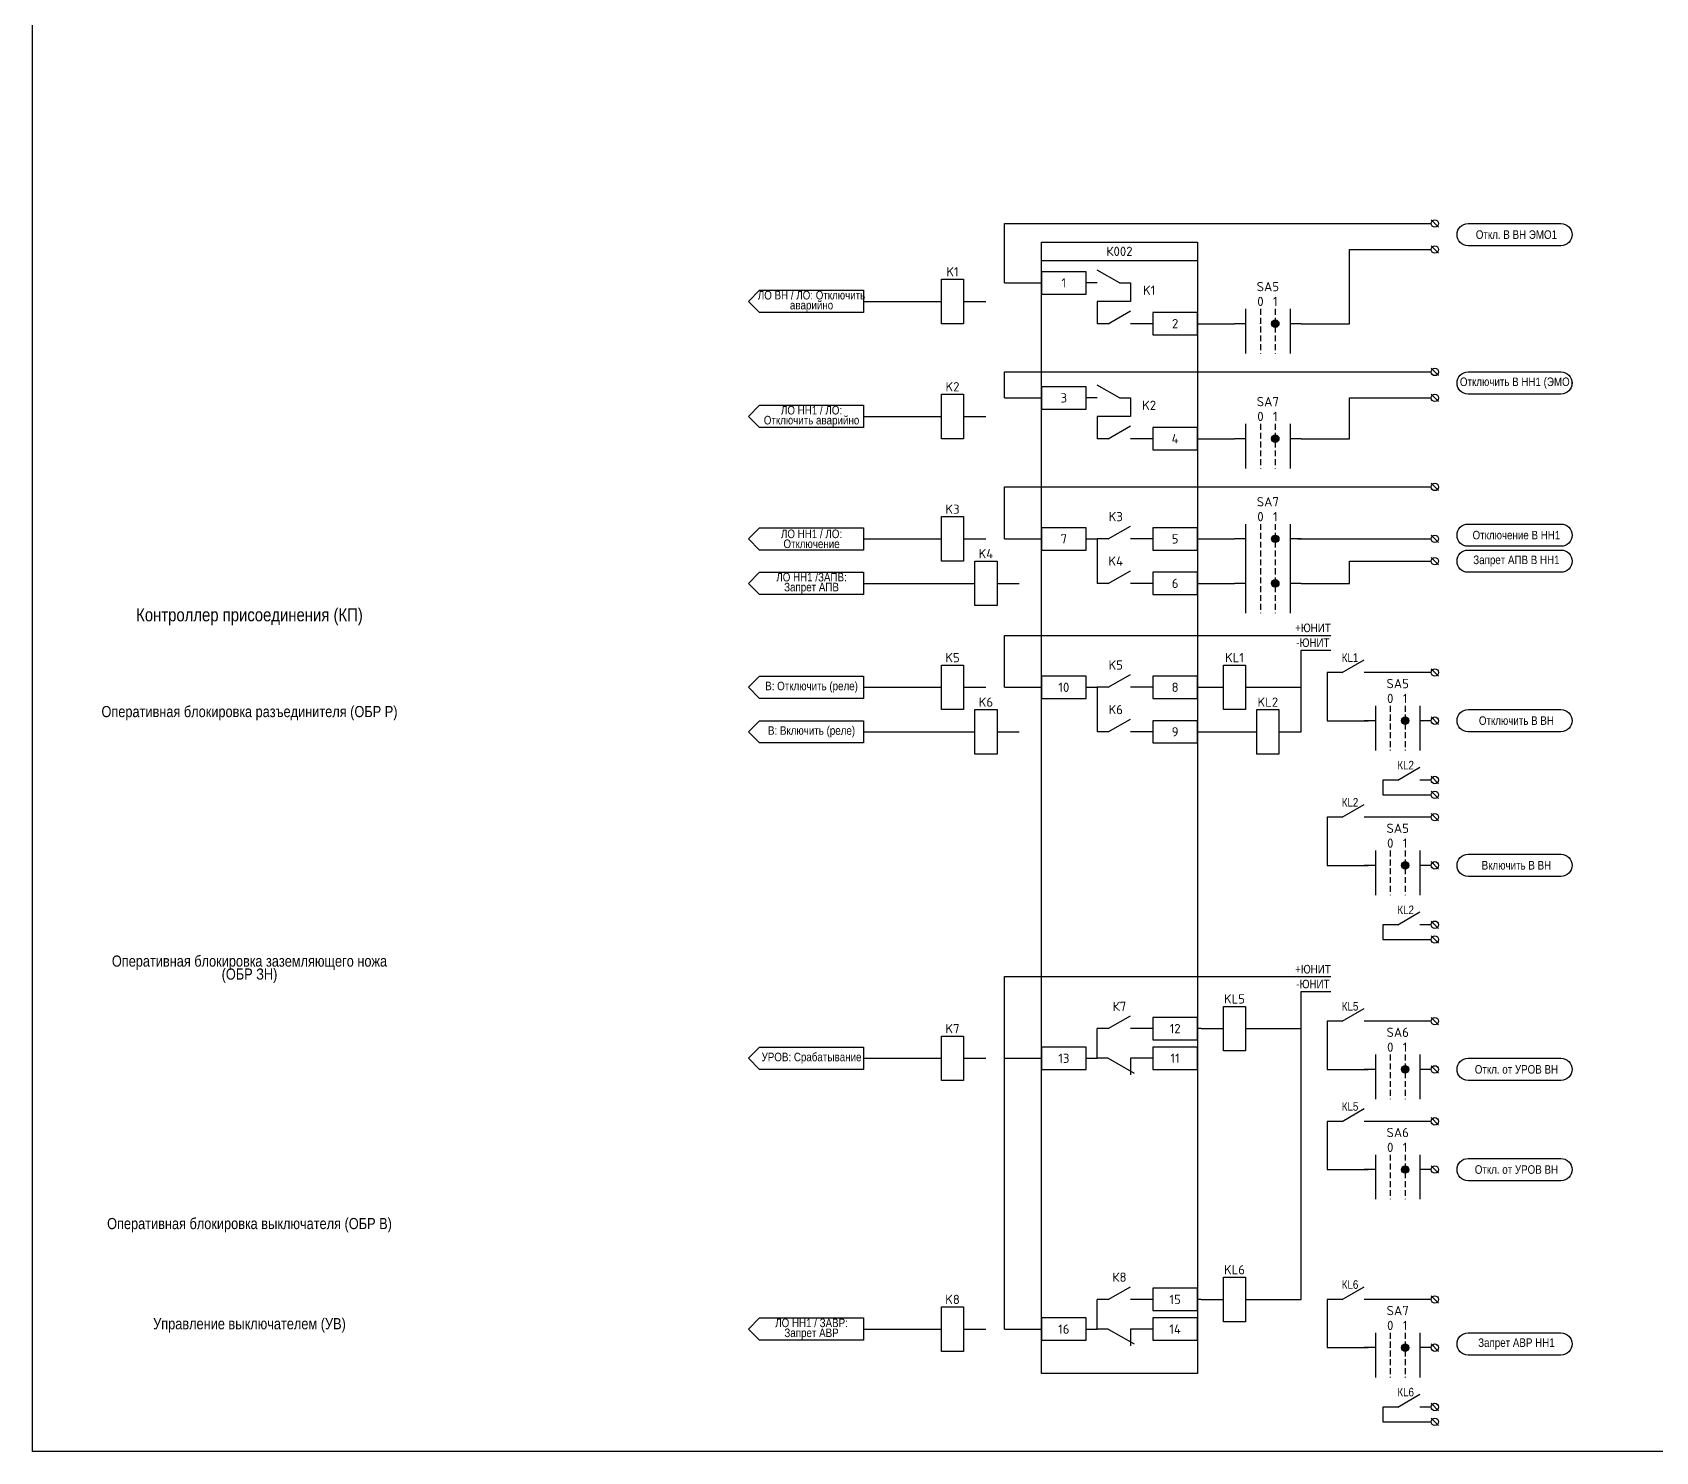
# Model space of a CAD drawing. Header units: millimetres. Extents: x 1657 to 8204, y -558 to 594.
# Drawn here: x 3833 to 4270.5, y -171 to 211.5 of the extents above; entities that cross this region are included whole.
import ezdxf
from ezdxf.enums import TextEntityAlignment as Align

# ---------------------------------------------------------------- set-up
doc = ezdxf.new("R2010")
doc.units = ezdxf.units.MM
doc.set_wipeout_variables(frame=1)
doc.linetypes.add('HIDDEN', pattern=[9.525, 6.35, -3.175])
doc.layers.add('_ОРЗ_0.3', color=7, linetype='Continuous', lineweight=30)
doc.layers.add('TEXT', color=7, linetype='Continuous', lineweight=25)
doc.layers.add('Основная', color=7, linetype='Continuous')
doc.styles.add('2.5_Gost_RD', font='ARIALN.TTF', dxfattribs={"height": 2.5})
doc.styles.add('2.5_ISOCPEUR', font='isocpeur.ttf', dxfattribs={"width": 0.9, "height": 2.5})
doc.styles.add('2.5_ISOCPEUR_1', font='isocpeur.ttf', dxfattribs={"height": 2.5})
doc.styles.add('3.5_Gost_RD', font='ARIALN.TTF', dxfattribs={"height": 3.5})

# ---------------------------------------------------------------- blocks, each defined once
blk = doc.blocks.new('SPEC_COS_H')
at = {"layer": 'Основная', "color": 0}
blk.add_line((0, 0), (6, 3.43), dxfattribs=at)
blk = doc.blocks.new('*U106')
blk.add_lwpolyline([(0, 3), (-12, 3), (-12, -3), (0, -3)], close=True)
at = {"layer": 'Основная', "color": 0}
for p, q in [((-24, 0), (-27, 0)), ((-12, 0), (-18, 0))]:
    blk.add_line(p, q, dxfattribs=at)
at = {"ltscale": 0.25}
blk.add_blockref('SPEC_COS_H', (-24, 0), dxfattribs=at)
at = {"layer": 'Основная', "style": '2.5_ISOCPEUR'}
for tag, p in [('ОУ', (-13, 9)), ('K', (-13, 9)), ('В', (-6, 0))]:
    blk.add_attdef(tag, text='', height=2.5, dxfattribs=at).set_placement(p, align=Align.MIDDLE_CENTER)
blk = doc.blocks.new('*U42')
at = {"layer": 'Основная', "color": 0}
for p, q in [((0, 0), (2, 0)), ((2, 0), (40, 0)), ((40, 0), (42, 0))]:
    blk.add_line(p, q, dxfattribs=at)
blk = doc.blocks.new('*U53')
blk.add_lwpolyline([(0, 3), (-12, 3), (-12, -3), (0, -3)], close=True)
at = {"layer": 'Основная', "style": '2.5_ISOCPEUR'}
for tag, p in [('ОУ', (-7, 10)), ('В', (-6, 0))]:
    blk.add_attdef(tag, text='', height=2.5, dxfattribs=at).set_placement(p, align=Align.MIDDLE_CENTER)
blk = doc.blocks.new('*U54')
blk.add_lwpolyline([(0, 3), (-12, 3), (-12, -3), (0, -3)], close=True)
at = {"layer": 'Основная', "color": 0}
for p, q in [((-24, 0), (-27, 0)), ((-12, 0), (-18, 0))]:
    blk.add_line(p, q, dxfattribs=at)
at = {"ltscale": 0.25}
blk.add_blockref('SPEC_COS_H', (-24, 0), dxfattribs=at)
at = {"layer": 'Основная', "style": '2.5_ISOCPEUR'}
for tag, p in [('ОУ', (-22, 6)), ('K', (-21, 6)), ('В', (-6, 0))]:
    blk.add_attdef(tag, text='', height=2.5, dxfattribs=at).set_placement(p, align=Align.MIDDLE_CENTER)
blk = doc.blocks.new('*U95')
at = {"layer": 'Основная', "color": 0}
blk.add_line((0, 0), (7, -4), dxfattribs=at)
at = {"layer": 'Основная', "ltscale": 0.35}
blk.add_line((6, 0), (6, -4.5), dxfattribs=at)
blk = doc.blocks.new('*U103')
blk.add_lwpolyline([(0, 3), (-12, 3), (-12, -3), (0, -3)], close=True)
at = {"layer": 'Основная', "color": 0}
for p, q in [((-24, 0), (-27, 0)), ((-12, 0), (-18, 0))]:
    blk.add_line(p, q, dxfattribs=at)
at = {"ltscale": 0.25}
blk.add_blockref('*U95', (-24, 0), dxfattribs=at)
at = {"layer": 'Основная', "style": '2.5_ISOCPEUR'}
for tag, p in [('ОУ', (-22, 4)), ('K', (-21, 6)), ('В', (-6, 0))]:
    blk.add_attdef(tag, text='', height=2.5, dxfattribs=at).set_placement(p, align=Align.MIDDLE_CENTER)
blk = doc.blocks.new('*U107')
blk.add_lwpolyline([(0, 3), (-12, 3), (-12, -3), (0, -3)], close=True)
at = {"layer": 'Основная', "color": 0}
for p, q in [((-24, 0), (-27, 0)), ((-12, 0), (-18, 0))]:
    blk.add_line(p, q, dxfattribs=at)
at = {"ltscale": 0.25}
blk.add_blockref('SPEC_COS_H', (-24, 0), dxfattribs=at)
at = {"layer": 'Основная', "style": '2.5_ISOCPEUR'}
for tag, p in [('ОУ', (-21, 6)), ('K', (-21, 6)), ('В', (-6, 0))]:
    blk.add_attdef(tag, text='', height=2.5, dxfattribs=at).set_placement(p, align=Align.MIDDLE_CENTER)
blk = doc.blocks.new('*U248')
blk.add_wipeout([(1, -0.01), (0.98, -0.18), (0.96, -0.27), (0.94, -0.34), (0.91, -0.42), (0.88, -0.48), (0.85, -0.53), (0.83, -0.56), (0.8, -0.6), (0.75, -0.66), (0.7, -0.71), (0.66, -0.75), (0.64, -0.77), (0.62, -0.79), (0.58, -0.81), (0.53, -0.85), (0.5, -0.86), (0.46, -0.89), (0.41, -0.91), (0.35, -0.94), (0.3, -0.95), (0.23, -0.97), (0.18, -0.98), (0.12, -0.99), (0.06, -1), (0.02, -1), (-0.04, -1), (-0.1, -0.99), (-0.16, -0.99), (-0.24, -0.97), (-0.28, -0.96), (-0.34, -0.94), (-0.39, -0.92), (-0.44, -0.9), (-0.47, -0.88), (-0.52, -0.86), (-0.56, -0.83), (-0.6, -0.8), (-0.64, -0.77), (-0.68, -0.73), (-0.74, -0.67), (-0.77, -0.63), (-0.8, -0.6), (-0.84, -0.54), (-0.87, -0.5), (-0.9, -0.44), (-0.92, -0.38), (-0.94, -0.34), (-0.96, -0.29), (-0.97, -0.23), (-0.99, -0.16), (-1, -0.08), (-1, -0.02), (-1, 0.03), (-0.99, 0.11), (-0.98, 0.18), (-0.97, 0.24), (-0.96, 0.29), (-0.94, 0.34), (-0.92, 0.4), (-0.89, 0.46), (-0.87, 0.5), (-0.84, 0.54), (-0.8, 0.6), (-0.77, 0.64), (-0.71, 0.7), (-0.67, 0.74), (-0.67, 0.74), (-0.68, 0.73), (-0.65, 0.76), (-0.6, 0.8), (-0.56, 0.83), (-0.52, 0.85), (-0.47, 0.88), (-0.42, 0.91), (-0.37, 0.93), (-0.32, 0.95), (-0.27, 0.96), (-0.21, 0.98), (-0.15, 0.99), (-0.08, 1), (-0.03, 1), (0.08, 1), (0.14, 0.99), (0.21, 0.98), (0.34, 0.94), (0.4, 0.92), (0.46, 0.89), (0.52, 0.85), (0.56, 0.83), (0.6, 0.8), (0.64, 0.77), (0.67, 0.74), (0.7, 0.71), (0.75, 0.67), (0.78, 0.63), (0.82, 0.57), (0.84, 0.54), (0.9, 0.43), (0.94, 0.35), (0.96, 0.29), (0.97, 0.23), (0.99, 0.1), (1, 0.03)])
at = {"layer": 'Основная', "ltscale": 0.25}
blk.add_circle((0, 0), 1, dxfattribs=at)
blk = doc.blocks.new('*U109')
at = {"layer": 'Основная', "style": '2.5_ISOCPEUR'}
for tag, p in [('ОУ', (0, 4)), ('В', (0, -3))]:
    blk.add_attdef(tag, text='', height=2.5, dxfattribs=at).set_placement(p, align=Align.MIDDLE_CENTER)
at = {"ltscale": 0.25}
blk.add_blockref('*U248', (0, 0), dxfattribs=at)
at = {"layer": 'Основная', "ltscale": 0.25}
blk.add_line((1, -1), (-1, 1), dxfattribs=at)
blk = doc.blocks.new('*U108')
at = {"ltscale": 0.35}
h = blk.add_hatch(color=256, dxfattribs=at)
edge = h.paths.add_edge_path()
edge.add_arc((-2, 0), 0.01, 0, 360)
h = blk.add_hatch(color=256, dxfattribs=at)
edge = h.paths.add_edge_path()
edge.add_arc((2, 0), 1, 0, 360)
at = {"layer": 'Основная', "color": 0}
for p, q in [((-6, 0), (-9, 0)), ((-6, 4), (-6, -8)), ((6, 4), (6, -8)), ((9, 0), (6, 0))]:
    blk.add_line(p, q, dxfattribs=at)
at = {"layer": 'Основная', "color": 0, "linetype": 'HIDDEN', "ltscale": 0.25}
for p, q in [((-2, 4), (-2, -8)), ((2, 4), (2, -8))]:
    blk.add_line(p, q, dxfattribs=at)
at = {"layer": 'Основная', "ltscale": 0.35}
for centre, radius in [((-2, 0), 0.01), ((2, 0), 1)]:
    blk.add_circle(centre, radius, dxfattribs=at)
at = {"layer": 'Основная', "style": '2.5_ISOCPEUR'}
for tag, p in [('ОУ', (0, 10)), ('ОП1', (-2, 6)), ('ОП2', (2, 6)), ('В1', (-9, -2)), ('В2', (9, -2))]:
    blk.add_attdef(tag, text='', height=2.5, dxfattribs=at).set_placement(p, align=Align.MIDDLE_CENTER)
blk = doc.blocks.new('*U110')
at = {"layer": 'Основная', "color": 0}
for p, q in [((-9, 0), (-3, 0)), ((3, 0), (9, 0))]:
    blk.add_line(p, q, dxfattribs=at)
at = {"layer": 'Основная'}
blk.add_lwpolyline([(-3, 6), (3, 6), (3, -6), (-3, -6)], close=True, dxfattribs=at)
at = {"layer": 'Основная', "style": '2.5_ISOCPEUR'}
for tag, p in [('ОУ', (0, 8)), ('В2', (-7, -2)), ('В1', (7, -2))]:
    blk.add_attdef(tag, text='', height=2.5, dxfattribs=at).set_placement(p, align=Align.MIDDLE_CENTER)

msp = doc.modelspace()

# ---------------------------------------------------------------- linework, layer by layer
at = {"ltscale": 100}
for p, q in [((4129, 144), (4129, 139)), ((4057, 139), (4072, 139)), ((4129, 139), (4120, 139)), ((4120, 139), (4120, 133)), ((4129, 113), (4129, 108)), ((4057, 108), (4072, 108)), ((4129, 108), (4120, 108)), ((4120, 108), (4120, 102)), ((4057, 75), (4072, 75)), ((4117, 75), (4120, 75)), ((4120, 75), (4120, 63)), ((4174, 75), (4210, 75)), ((4057, 63), (4081, 63)), ((4175, 23), (4175, 45)), ((4175, 45), (4183, 45)), ((4057, 35), (4072, 35)), ((4117, 35), (4120, 35)), ((4120, 35), (4120, 23)), ((4166, 35), (4175, 35)), ((4186, 39), (4182, 39)), ((4057, 23), (4081, 23)), ((4201, 10), (4197, 10)), ((4197, 10), (4197, 6)), ((4197, 6), (4210, 6)), ((4186, 0), (4182, 0)), ((4201, -29), (4197, -29)), ((4197, -29), (4197, -33)), ((4197, -33), (4210, -33)), ((4175, -130), (4175, -47)), ((4175, -47), (4183, -47)), ((4186, -55), (4182, -55)), ((4120, -65), (4120, -57)), ((4148, -57), (4147, -57)), ((4166, -57), (4175, -57)), ((4057, -65), (4072, -65)), ((4117, -65), (4120, -65)), ((4186, -82), (4182, -82)), ((4120, -138), (4120, -130)), ((4148, -130), (4147, -130)), ((4166, -130), (4175, -130)), ((4186, -130), (4182, -130)), ((4057, -138), (4072, -138)), ((4117, -138), (4120, -138)), ((4201, -159), (4197, -159)), ((4197, -159), (4197, -163)), ((4197, -163), (4210, -163))]:
    msp.add_line(p, q, dxfattribs=at)
for points in [[(3833, 594), (4909, 594), (4909, -171), (3833, -171)], [(4029, -62), (4057, -62), (4057, -68), (4029, -68), (4026, -65)]]:
    msp.add_lwpolyline(points, close=True, dxfattribs=at)
for points in [[(4095, 144), (4095, 160), (4210, 160)], [(4095, 144), (4105, 144)], [(4120, 144), (4117, 144)], [(4147, 133), (4157, 133)], [(4147, 133), (4157, 133)], [(4095, 113), (4095, 120), (4210, 120)], [(4095, 113), (4105, 113)], [(4120, 113), (4117, 113)], [(4147, 102), (4157, 102)], [(4147, 102), (4157, 102)], [(4147, 102), (4157, 102)], [(4095, 75), (4095, 89), (4210, 89)], [(4095, 75), (4105, 75)], [(4147, 75), (4157, 75)], [(4147, 63), (4157, 63)], [(4095, 35), (4095, 49), (4183, 49)], [(4095, 35), (4105, 35)], [(4147, 35), (4149, 35)], [(4182, 39), (4182, 26), (4193, 26)], [(4147, 23), (4158, 23)], [(4182, 0), (4182, -13), (4193, -13)], [(4095, -138), (4095, -43), (4183, -43)], [(4182, -55), (4182, -68), (4193, -68)], [(4095, -65), (4105, -65)], [(4182, -82), (4182, -95), (4193, -95)], [(4182, -130), (4182, -143), (4193, -143)], [(4095, -138), (4105, -138)]]:
    msp.add_lwpolyline(points, dxfattribs=at)
at = {"color": 4, "ltscale": 100}
msp.add_lwpolyline([(4220, 154, -1), (4220, 160), (4245, 160, -1), (4245, 154)], format="xyb", close=True, dxfattribs=at)
at = {"color": 1, "ltscale": 100}
msp.add_lwpolyline([(4220, 114, -1), (4220, 120), (4245, 120, -1), (4245, 114)], format="xyb", close=True, dxfattribs=at)
at = {"color": 3, "ltscale": 100}
for points in [[(4220, 73, -1), (4220, 79), (4245, 79, -1), (4245, 73)], [(4220, 66, -1), (4220, 72), (4245, 72, -1), (4245, 66)]]:
    msp.add_lwpolyline(points, format="xyb", close=True, dxfattribs=at)
at = {"ltscale": 100}
for points in [[(4220, 23, -1), (4220, 29), (4245, 29, -1), (4245, 23)], [(4220, -16, -1), (4220, -10), (4245, -10, -1), (4245, -16)], [(4220, -71, -1), (4220, -65), (4245, -65, -1), (4245, -71)], [(4220, -98, -1), (4220, -92), (4245, -92, -1), (4245, -98)], [(4220, -145, -1), (4220, -139), (4245, -139, -1), (4245, -145)]]:
    msp.add_lwpolyline(points, format="xyb", close=True, dxfattribs=at)
at = {"layer": '_ОРЗ_0.3', "ltscale": 100}
msp.add_lwpolyline([(4105, 155), (4147, 155), (4147, -150), (4105, -150)], close=True, dxfattribs=at)
at = {"layer": 'Основная', "color": 0}
for p, q in [((4126, 144), (4129, 144)), ((4126, 113), (4129, 113))]:
    msp.add_line(p, q, dxfattribs=at)
at = {"layer": 'Основная', "ltscale": 100}
for points in [[(4057, 142), (4057, 136), (4029, 136), (4026, 139), (4029, 142)], [(4057, 111), (4057, 105), (4029, 105), (4026, 108), (4029, 111)], [(4057, 78), (4057, 72), (4029, 72), (4026, 75), (4029, 78)], [(4057, 66), (4057, 60), (4029, 60), (4026, 63), (4029, 66)], [(4057, 38), (4057, 32), (4029, 32), (4026, 35), (4029, 38)], [(4057, 26), (4057, 20), (4029, 20), (4026, 23), (4029, 26)], [(4057, -135), (4057, -141), (4029, -141), (4026, -138), (4029, -135)]]:
    msp.add_lwpolyline(points, close=True, dxfattribs=at)

# ---------------------------------------------------------------- block references
at = {"ltscale": 0.25}
for name, p in [('*U42', (4105, 150)), ('SPEC_COS_H', (4186, 39)), ('SPEC_COS_H', (4201, 10)), ('SPEC_COS_H', (4186, 0)), ('SPEC_COS_H', (4201, -29)), ('SPEC_COS_H', (4186, -55)), ('SPEC_COS_H', (4186, -82)), ('SPEC_COS_H', (4186, -130)), ('SPEC_COS_H', (4201, -159))]:
    msp.add_blockref(name, p, dxfattribs=at)
at = {"ltscale": 0.35}
ref = msp.add_blockref('*U110', (4081, 139), dxfattribs=at)
ref.add_attrib('ОУ', 'K1', dxfattribs={"layer": 'Основная', "height": 2.5, "style": '2.5_ISOCPEUR'}).set_placement((4081, 147), align=Align.MIDDLE_CENTER)
at = {"ltscale": 0.25, "xscale": -1}
for p in [(4126, 144), (4126, 113)]:
    msp.add_blockref('SPEC_COS_H', p, dxfattribs=at)
at = {"ltscale": 0.35}
ref = msp.add_blockref('*U108', (4166, 133), dxfattribs=at)
ref.add_attrib('ОУ', 'SA5', dxfattribs={"layer": 'Основная', "height": 2.5, "style": '2.5_ISOCPEUR'}).set_placement((4166, 143), align=Align.MIDDLE_CENTER)
ref.add_attrib('ОП1', '0', dxfattribs={"layer": 'Основная', "height": 2.5, "style": '2.5_ISOCPEUR'}).set_placement((4164, 139), align=Align.MIDDLE_CENTER)
ref.add_attrib('ОП2', '1', dxfattribs={"layer": 'Основная', "height": 2.5, "style": '2.5_ISOCPEUR'}).set_placement((4168, 139), align=Align.MIDDLE_CENTER)
ref = msp.add_blockref('*U110', (4081, 108), dxfattribs=at)
ref.add_attrib('ОУ', 'K2', dxfattribs={"layer": 'Основная', "height": 2.5, "style": '2.5_ISOCPEUR'}).set_placement((4081, 116), align=Align.MIDDLE_CENTER)
ref = msp.add_blockref('*U108', (4166, 102), dxfattribs=at)
ref.add_attrib('ОУ', 'SA7', dxfattribs={"layer": 'Основная', "height": 2.5, "style": '2.5_ISOCPEUR'}).set_placement((4166, 112), align=Align.MIDDLE_CENTER)
ref.add_attrib('ОП1', '0', dxfattribs={"layer": 'Основная', "height": 2.5, "style": '2.5_ISOCPEUR'}).set_placement((4164, 108), align=Align.MIDDLE_CENTER)
ref.add_attrib('ОП2', '1', dxfattribs={"layer": 'Основная', "height": 2.5, "style": '2.5_ISOCPEUR'}).set_placement((4168, 108), align=Align.MIDDLE_CENTER)
ref = msp.add_blockref('*U110', (4081, 75), dxfattribs=at)
ref.add_attrib('ОУ', 'K3', dxfattribs={"layer": 'Основная', "height": 2.5, "style": '2.5_ISOCPEUR'}).set_placement((4081, 83), align=Align.MIDDLE_CENTER)
ref = msp.add_blockref('*U108', (4166, 75), dxfattribs=at)
ref.add_attrib('ОУ', 'SA7', dxfattribs={"layer": 'Основная', "height": 2.5, "style": '2.5_ISOCPEUR'}).set_placement((4166, 85), align=Align.MIDDLE_CENTER)
ref.add_attrib('ОП1', '0', dxfattribs={"layer": 'Основная', "height": 2.5, "style": '2.5_ISOCPEUR'}).set_placement((4164, 81), align=Align.MIDDLE_CENTER)
ref.add_attrib('ОП2', '1', dxfattribs={"layer": 'Основная', "height": 2.5, "style": '2.5_ISOCPEUR'}).set_placement((4168, 81), align=Align.MIDDLE_CENTER)
ref = msp.add_blockref('*U110', (4090, 63), dxfattribs=at)
ref.add_attrib('ОУ', 'K4', dxfattribs={"layer": 'Основная', "height": 2.5, "style": '2.5_ISOCPEUR'}).set_placement((4090, 71), align=Align.MIDDLE_CENTER)
msp.add_blockref('*U108', (4166, 63), dxfattribs=at)
ref = msp.add_blockref('*U110', (4081, 35), dxfattribs=at)
ref.add_attrib('ОУ', 'K5', dxfattribs={"layer": 'Основная', "height": 2.5, "style": '2.5_ISOCPEUR'}).set_placement((4081, 43), align=Align.MIDDLE_CENTER)
ref = msp.add_blockref('*U110', (4157, 35), dxfattribs=at)
ref.add_attrib('ОУ', 'KL1', dxfattribs={"layer": 'Основная', "height": 2.5, "style": '2.5_ISOCPEUR'}).set_placement((4157, 43), align=Align.MIDDLE_CENTER)
ref = msp.add_blockref('*U110', (4090, 23), dxfattribs=at)
ref.add_attrib('ОУ', 'K6', dxfattribs={"layer": 'Основная', "height": 2.5, "style": '2.5_ISOCPEUR'}).set_placement((4090, 31), align=Align.MIDDLE_CENTER)
ref = msp.add_blockref('*U110', (4166, 23), dxfattribs=at)
ref.add_attrib('ОУ', 'KL2', dxfattribs={"layer": 'Основная', "height": 2.5, "style": '2.5_ISOCPEUR'}).set_placement((4166, 31), align=Align.MIDDLE_CENTER)
ref = msp.add_blockref('*U110', (4157, -57), dxfattribs=at)
ref.add_attrib('ОУ', 'KL5', dxfattribs={"layer": 'Основная', "height": 2.5, "style": '2.5_ISOCPEUR'}).set_placement((4157, -49), align=Align.MIDDLE_CENTER)
ref = msp.add_blockref('*U110', (4081, -65), dxfattribs=at)
ref.add_attrib('ОУ', 'K7', dxfattribs={"layer": 'Основная', "height": 2.5, "style": '2.5_ISOCPEUR'}).set_placement((4081, -57), align=Align.MIDDLE_CENTER)
ref = msp.add_blockref('*U110', (4157, -130), dxfattribs=at)
ref.add_attrib('ОУ', 'KL6', dxfattribs={"layer": 'Основная', "height": 2.5, "style": '2.5_ISOCPEUR'}).set_placement((4157, -122), align=Align.MIDDLE_CENTER)
ref = msp.add_blockref('*U110', (4081, -138), dxfattribs=at)
ref.add_attrib('ОУ', 'K8', dxfattribs={"layer": 'Основная', "height": 2.5, "style": '2.5_ISOCPEUR'}).set_placement((4081, -130), align=Align.MIDDLE_CENTER)
at = {"layer": '_ОРЗ_0.3', "ltscale": 0.25}
ref = msp.add_blockref('*U53', (4117, 144), dxfattribs=at)
ref.add_attrib('В', '1', dxfattribs={"layer": 'Основная', "height": 2.5, "style": '2.5_ISOCPEUR'}).set_placement((4111, 144), align=Align.MIDDLE_CENTER)
ref = msp.add_blockref('*U106', (4147, 133), dxfattribs=at)
ref.add_attrib('ОУ', 'K1', dxfattribs={"layer": 'Основная', "height": 2.5, "style": '2.5_ISOCPEUR'}).set_placement((4134, 142), align=Align.MIDDLE_CENTER)
ref.add_attrib('В', '2', dxfattribs={"layer": 'Основная', "height": 2.5, "style": '2.5_ISOCPEUR'}).set_placement((4141, 133), align=Align.MIDDLE_CENTER)
ref = msp.add_blockref('*U53', (4117, 113), dxfattribs=at)
ref.add_attrib('В', '3', dxfattribs={"layer": 'Основная', "height": 2.5, "style": '2.5_ISOCPEUR'}).set_placement((4111, 113), align=Align.MIDDLE_CENTER)
ref = msp.add_blockref('*U106', (4147, 102), dxfattribs=at)
ref.add_attrib('ОУ', 'K2', dxfattribs={"layer": 'Основная', "height": 2.5, "style": '2.5_ISOCPEUR'}).set_placement((4134, 111), align=Align.MIDDLE_CENTER)
ref.add_attrib('В', '4', dxfattribs={"layer": 'Основная', "height": 2.5, "style": '2.5_ISOCPEUR'}).set_placement((4141, 102), align=Align.MIDDLE_CENTER)
ref = msp.add_blockref('*U54', (4147, 75), dxfattribs=at)
ref.add_attrib('ОУ', 'K3', dxfattribs={"layer": 'Основная', "height": 2.5, "style": '2.5_ISOCPEUR'}).set_placement((4125, 81), align=Align.MIDDLE_CENTER)
ref.add_attrib('В', '5', dxfattribs={"layer": 'Основная', "height": 2.5, "style": '2.5_ISOCPEUR'}).set_placement((4141, 75), align=Align.MIDDLE_CENTER)
ref = msp.add_blockref('*U53', (4117, 75), dxfattribs=at)
ref.add_attrib('В', '7', dxfattribs={"layer": 'Основная', "height": 2.5, "style": '2.5_ISOCPEUR'}).set_placement((4111, 75), align=Align.MIDDLE_CENTER)
ref = msp.add_blockref('*U54', (4147, 63), dxfattribs=at)
ref.add_attrib('ОУ', 'K4', dxfattribs={"layer": 'Основная', "height": 2.5, "style": '2.5_ISOCPEUR'}).set_placement((4125, 69), align=Align.MIDDLE_CENTER)
ref.add_attrib('В', '6', dxfattribs={"layer": 'Основная', "height": 2.5, "style": '2.5_ISOCPEUR'}).set_placement((4141, 63), align=Align.MIDDLE_CENTER)
ref = msp.add_blockref('*U54', (4147, 35), dxfattribs=at)
ref.add_attrib('ОУ', 'K5', dxfattribs={"layer": 'Основная', "height": 2.5, "style": '2.5_ISOCPEUR'}).set_placement((4125, 41), align=Align.MIDDLE_CENTER)
ref.add_attrib('В', '8', dxfattribs={"layer": 'Основная', "height": 2.5, "style": '2.5_ISOCPEUR'}).set_placement((4141, 35), align=Align.MIDDLE_CENTER)
ref = msp.add_blockref('*U53', (4117, 35), dxfattribs=at)
ref.add_attrib('В', '10', dxfattribs={"layer": 'Основная', "height": 2.5, "style": '2.5_ISOCPEUR'}).set_placement((4111, 35), align=Align.MIDDLE_CENTER)
ref = msp.add_blockref('*U54', (4147, 23), dxfattribs=at)
ref.add_attrib('ОУ', 'K6', dxfattribs={"layer": 'Основная', "height": 2.5, "style": '2.5_ISOCPEUR'}).set_placement((4125, 29), align=Align.MIDDLE_CENTER)
ref.add_attrib('В', '9', dxfattribs={"layer": 'Основная', "height": 2.5, "style": '2.5_ISOCPEUR'}).set_placement((4141, 23), align=Align.MIDDLE_CENTER)
ref = msp.add_blockref('*U107', (4147, -57), dxfattribs=at)
ref.add_attrib('ОУ', 'К7', dxfattribs={"layer": 'Основная', "height": 2.5, "style": '2.5_ISOCPEUR'}).set_placement((4126, -51), align=Align.MIDDLE_CENTER)
ref.add_attrib('В', '12', dxfattribs={"layer": 'Основная', "height": 2.5, "style": '2.5_ISOCPEUR'}).set_placement((4141, -57), align=Align.MIDDLE_CENTER)
ref = msp.add_blockref('*U53', (4117, -65), dxfattribs=at)
ref.add_attrib('В', '13', dxfattribs={"layer": 'Основная', "height": 2.5, "style": '2.5_ISOCPEUR'}).set_placement((4111, -65), align=Align.MIDDLE_CENTER)
ref = msp.add_blockref('*U103', (4147, -65), dxfattribs=at)
ref.add_attrib('В', '11', dxfattribs={"layer": 'Основная', "height": 2.5, "style": '2.5_ISOCPEUR'}).set_placement((4141, -65), align=Align.MIDDLE_CENTER)
ref = msp.add_blockref('*U107', (4147, -130), dxfattribs=at)
ref.add_attrib('ОУ', 'К8', dxfattribs={"layer": 'Основная', "height": 2.5, "style": '2.5_ISOCPEUR'}).set_placement((4126, -124), align=Align.MIDDLE_CENTER)
ref.add_attrib('В', '15', dxfattribs={"layer": 'Основная', "height": 2.5, "style": '2.5_ISOCPEUR'}).set_placement((4141, -130), align=Align.MIDDLE_CENTER)
ref = msp.add_blockref('*U53', (4117, -138), dxfattribs=at)
ref.add_attrib('В', '16', dxfattribs={"layer": 'Основная', "height": 2.5, "style": '2.5_ISOCPEUR'}).set_placement((4111, -138), align=Align.MIDDLE_CENTER)
ref = msp.add_blockref('*U103', (4147, -138), dxfattribs=at)
ref.add_attrib('В', '14', dxfattribs={"layer": 'Основная', "height": 2.5, "style": '2.5_ISOCPEUR'}).set_placement((4141, -138), align=Align.MIDDLE_CENTER)

# ---------------------------------------------------------------- texts
at = {"ltscale": 100, "char_height": 2.3, "attachment_point": 5, "style": '2.5_Gost_RD'}
for s, insert, width in [('\\pxsm0.7;Откл. В ВН ЭМО1', (4233, 157), 31), ('\\pxsm0.7;Отключить В НН1 (ЭМО)', (4233, 117), 31), ('\\pxsm0.7;Отключение В НН1 ', (4233, 76), 31), ('\\pxsm0.7;Запрет АПВ В НН1 ', (4233, 69), 31), ('\\pxsm0.7;В: Отключить (реле)', (4043, 35), 28), ('\\pxsm0.7;Отключить В ВН', (4233, 26), 31), ('\\pxsm0.7;В: Включить (реле)', (4043, 23), 28), ('\\pxsm0.7;Включить В ВН', (4233, -13), 28.5643), ('\\pxsm0.7;Откл. от УРОВ ВН', (4233, -68), 31), ('\\pxsm0.7;Откл. от УРОВ ВН', (4233, -95), 31), ('\\pxsm0.7;Запрет АВР НН1', (4233, -142), 31)]:
    msp.add_mtext(s, dxfattribs=dict(at, insert=insert, width=width))
at = {"color": 2, "ltscale": 0.25, "true_color": 0xf1eb1f, "insert": (4126, 152.5), "char_height": 2.5, "width": 42, "attachment_point": 5, "style": '2.5_ISOCPEUR_1'}
msp.add_mtext('{\\C256;К002}', dxfattribs=at)
at = {"color": 30, "ltscale": 100, "true_color": 0xf7941d, "attachment_point": 5, "style": '3.5_Gost_RD'}
for s, insert, char_height, width in [('\\pxsm0.7;Контроллер присоединения (КП)', (3891.5, 54), 3.5, 85), ('\\pxsm0.7;Оперативная блокировка разъединителя (ОБР Р)', (3891.5, 28), 3, 81), ('\\pxsm0.7;Оперативная блокировка заземляющего ножа (ОБР ЗН)', (3891.5, -41), 3, 81), ('\\pxsm0.7;Оперативная блокировка выключателя (ОБР В)', (3891.5, -110), 3, 81), ('\\pxsm0.7;Управление выключателем (УВ)', (3891.5, -137), 3, 81)]:
    msp.add_mtext(s, dxfattribs=dict(at, insert=insert, char_height=char_height, width=width))
at = {"color": 0, "ltscale": 100, "insert": (4043, -65), "char_height": 2.3, "width": 28, "attachment_point": 5, "style": '2.5_Gost_RD'}
msp.add_mtext('{\\C256;УРОВ: Срабатывание}', dxfattribs=at)
at = {"layer": 'TEXT', "ltscale": 100, "char_height": 2.3, "attachment_point": 5, "style": '2.5_Gost_RD'}
for s, insert, width in [('\\pxsm0.7;ЛО ВН / ЛО: Отключить аварийно', (4043, 139), 29.7284), ('\\pxsm0.7;ЛО НН1 / ЛО: Отключить аварийно', (4043, 108), 29.7284), ('\\pxsm0.7;ЛО НН1 / ЛО: Отключение', (4043, 75), 28), ('\\pxsm0.7;ЛО НН1 /ЗАПВ: Запрет АПВ', (4043, 63), 28), ('\\pxi-3,l4,sm0.7,t4;+ЮНИТ', (4177, 51), 28), ('\\pxi-3,l4,sm0.7,t4;-ЮНИТ', (4177, 47), 28), ('\\pxi-3,l4,sm0.7,t4;КL1', (4187, 43), 28), ('\\pxi-3,l4,sm0.7,t4;КL2', (4202, 14), 28), ('\\pxi-3,l4,sm0.7,t4;КL2', (4187, 4), 28), ('\\pxi-3,l4,sm0.7,t4;КL2', (4202, -25), 28), ('\\pxi-3,l4,sm0.7,t4;+ЮНИТ', (4177, -41), 28), ('\\pxi-3,l4,sm0.7,t4;-ЮНИТ', (4177, -45), 28), ('\\pxi-3,l4,sm0.7,t4;КL5', (4187, -51), 28), ('\\pxi-3,l4,sm0.7,t4;КL5', (4187, -78), 28), ('\\pxi-3,l4,sm0.7,t4;КL6', (4187, -126), 28), ('\\pxsm0.7;ЛО НН1 / ЗАВР: Запрет АВР', (4043, -138), 28), ('\\pxi-3,l4,sm0.7,t4;КL6', (4202, -155), 28)]:
    msp.add_mtext(s, dxfattribs=dict(at, insert=insert, width=width))

# ---------------------------------------------------------------- next in the draw order: block references
at = {"ltscale": 0.25}
for p in [(4211, 160), (4211, 153), (4211, 120), (4211, 113), (4211, 89), (4211, 75), (4211, 69), (4211, 39), (4211, 26), (4211, 10), (4211, 0), (4211, -13), (4211, -29), (4211, -55), (4211, -68), (4211, -82), (4211, -95), (4211, -130), (4211, -143), (4211, -159)]:
    msp.add_blockref('*U109', p, dxfattribs=at)

# ---------------------------------------------------------------- next in the draw order: linework, layer by layer
at = {"ltscale": 100}
for p, q in [((4210, 39), (4192, 39)), ((4210, 10), (4207, 10)), ((4210, 0), (4192, 0)), ((4210, -29), (4207, -29)), ((4210, -55), (4192, -55)), ((4210, -82), (4192, -82)), ((4210, -130), (4192, -130)), ((4210, -159), (4207, -159))]:
    msp.add_line(p, q, dxfattribs=at)
for points in [[(4175, 133), (4188, 133), (4188, 153), (4210, 153)], [(4175, 102), (4188, 102), (4188, 113), (4210, 113)], [(4175, 63), (4188, 63), (4188, 69), (4210, 69)]]:
    msp.add_lwpolyline(points, dxfattribs=at)

# ---------------------------------------------------------------- next in the draw order: block references
at = {"ltscale": 0.35}
ref = msp.add_blockref('*U108', (4201, 26), dxfattribs=at)
ref.add_attrib('ОУ', 'SA5', dxfattribs={"layer": 'Основная', "height": 2.5, "style": '2.5_ISOCPEUR'}).set_placement((4201, 36), align=Align.MIDDLE_CENTER)
ref.add_attrib('ОП1', '0', dxfattribs={"layer": 'Основная', "height": 2.5, "style": '2.5_ISOCPEUR'}).set_placement((4199, 32), align=Align.MIDDLE_CENTER)
ref.add_attrib('ОП2', '1', dxfattribs={"layer": 'Основная', "height": 2.5, "style": '2.5_ISOCPEUR'}).set_placement((4203, 32), align=Align.MIDDLE_CENTER)
at = {"ltscale": 0.25}
for p in [(4211, 6), (4211, -33), (4211, -163)]:
    msp.add_blockref('*U109', p, dxfattribs=at)
at = {"ltscale": 0.35}
ref = msp.add_blockref('*U108', (4201, -13), dxfattribs=at)
ref.add_attrib('ОУ', 'SA5', dxfattribs={"layer": 'Основная', "height": 2.5, "style": '2.5_ISOCPEUR'}).set_placement((4201, -3), align=Align.MIDDLE_CENTER)
ref.add_attrib('ОП1', '0', dxfattribs={"layer": 'Основная', "height": 2.5, "style": '2.5_ISOCPEUR'}).set_placement((4199, -7), align=Align.MIDDLE_CENTER)
ref.add_attrib('ОП2', '1', dxfattribs={"layer": 'Основная', "height": 2.5, "style": '2.5_ISOCPEUR'}).set_placement((4203, -7), align=Align.MIDDLE_CENTER)
ref = msp.add_blockref('*U108', (4201, -68), dxfattribs=at)
ref.add_attrib('ОУ', 'SA6', dxfattribs={"layer": 'Основная', "height": 2.5, "style": '2.5_ISOCPEUR'}).set_placement((4201, -58), align=Align.MIDDLE_CENTER)
ref.add_attrib('ОП1', '0', dxfattribs={"layer": 'Основная', "height": 2.5, "style": '2.5_ISOCPEUR'}).set_placement((4199, -62), align=Align.MIDDLE_CENTER)
ref.add_attrib('ОП2', '1', dxfattribs={"layer": 'Основная', "height": 2.5, "style": '2.5_ISOCPEUR'}).set_placement((4203, -62), align=Align.MIDDLE_CENTER)
ref = msp.add_blockref('*U108', (4201, -95), dxfattribs=at)
ref.add_attrib('ОУ', 'SA6', dxfattribs={"layer": 'Основная', "height": 2.5, "style": '2.5_ISOCPEUR'}).set_placement((4201, -85), align=Align.MIDDLE_CENTER)
ref.add_attrib('ОП1', '0', dxfattribs={"layer": 'Основная', "height": 2.5, "style": '2.5_ISOCPEUR'}).set_placement((4199, -89), align=Align.MIDDLE_CENTER)
ref.add_attrib('ОП2', '1', dxfattribs={"layer": 'Основная', "height": 2.5, "style": '2.5_ISOCPEUR'}).set_placement((4203, -89), align=Align.MIDDLE_CENTER)
ref = msp.add_blockref('*U108', (4201, -143), dxfattribs=at)
ref.add_attrib('ОУ', 'SA7', dxfattribs={"layer": 'Основная', "height": 2.5, "style": '2.5_ISOCPEUR'}).set_placement((4201, -133), align=Align.MIDDLE_CENTER)
ref.add_attrib('ОП1', '0', dxfattribs={"layer": 'Основная', "height": 2.5, "style": '2.5_ISOCPEUR'}).set_placement((4199, -137), align=Align.MIDDLE_CENTER)
ref.add_attrib('ОП2', '1', dxfattribs={"layer": 'Основная', "height": 2.5, "style": '2.5_ISOCPEUR'}).set_placement((4203, -137), align=Align.MIDDLE_CENTER)

doc.saveas('drawing.dxf')
